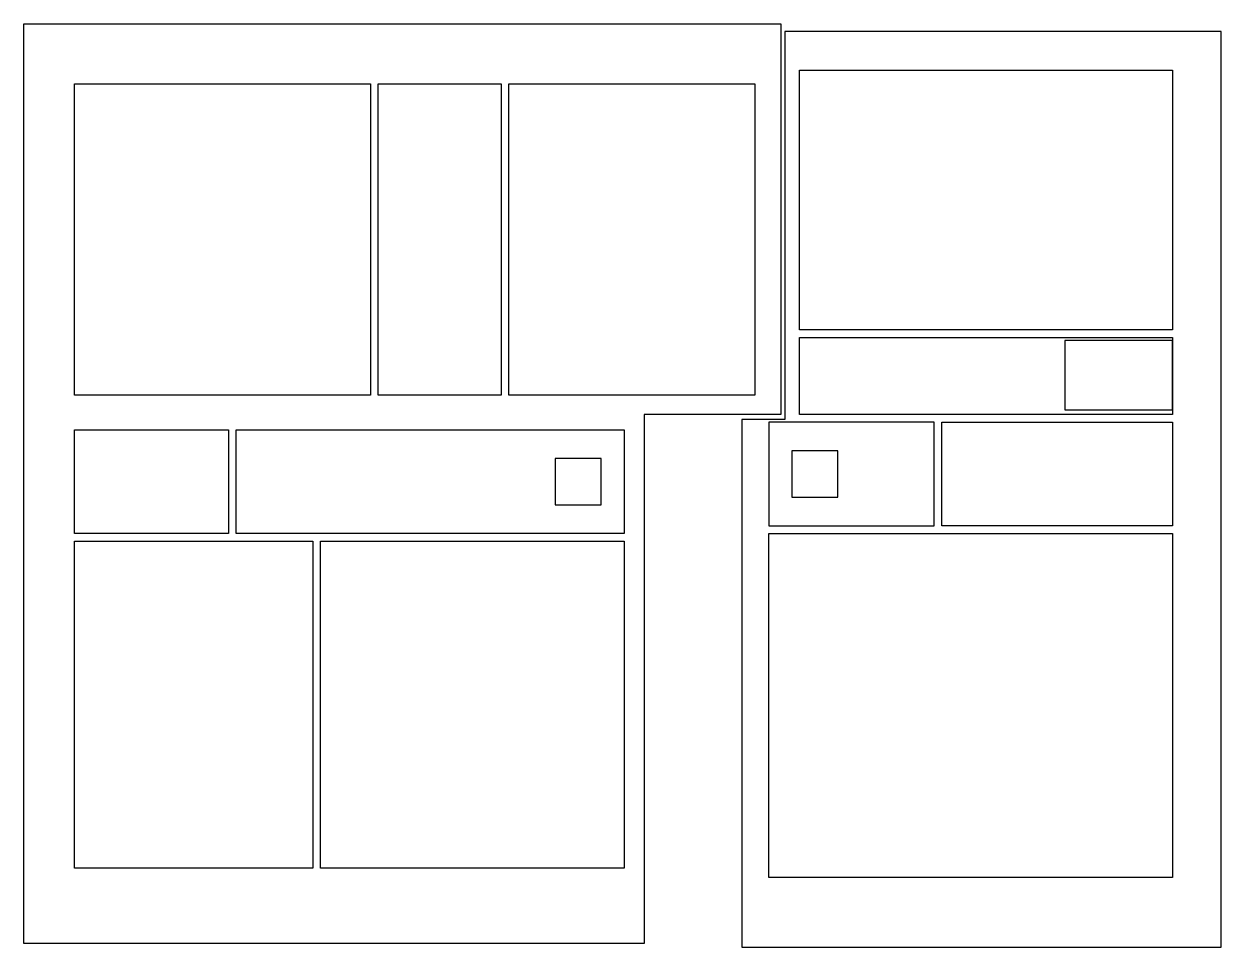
# Model space of a CAD drawing. Header units: metres. Extents: x 253.7 to 269.2, y 66 to 78.
import ezdxf

# ---------------------------------------------------------------- set-up
doc = ezdxf.new("R2010")
doc.units = ezdxf.units.M
doc.layers.add('AREE LEONARDO', color=7, linetype='Continuous')

msp = doc.modelspace()

# ---------------------------------------------------------------- linework, layer by layer
at = {"layer": 'AREE LEONARDO', "color": 4, "lineweight": 30}
for points in [[(253.652, 77.961), (263.499, 77.961), (263.499, 72.881), (261.721, 72.881), (261.721, 66.004), (253.652, 66.004), (253.652, 77.961)], [(263.551, 77.863), (263.551, 72.818), (262.99, 72.818), (262.99, 65.957), (269.225, 65.957), (269.225, 77.863), (263.551, 77.863)]]:
    msp.add_lwpolyline(points, close=True, dxfattribs=at)
at = {"layer": 'AREE LEONARDO', "color": 5, "lineweight": 30}
for points in [[(263.741, 77.359), (268.591, 77.359), (268.591, 73.984), (263.741, 73.984)], [(254.311, 77.184), (258.161, 77.184), (258.161, 73.134), (254.311, 73.134)], [(259.961, 77.184), (263.161, 77.184), (263.161, 73.134), (259.961, 73.134)], [(263.741, 73.884), (268.591, 73.884), (268.591, 72.884), (263.741, 72.884)], [(256.411, 72.684), (261.461, 72.684), (261.461, 71.334), (256.411, 71.334)], [(263.341, 71.334), (268.591, 71.334), (268.591, 66.859), (263.341, 66.859)], [(254.311, 71.234), (257.411, 71.234), (257.411, 66.984), (254.311, 66.984)], [(257.511, 71.234), (261.461, 71.234), (261.461, 66.984), (257.511, 66.984)]]:
    msp.add_lwpolyline(points, close=True, dxfattribs=at)
at = {"layer": 'AREE LEONARDO', "color": 3, "lineweight": 30}
for points in [[(258.261, 77.184), (259.861, 77.184), (259.861, 73.134), (258.261, 73.134)], [(265.591, 72.784), (268.591, 72.784), (268.591, 71.434), (265.591, 71.434)]]:
    msp.add_lwpolyline(points, close=True, dxfattribs=at)
at = {"layer": 'AREE LEONARDO', "color": 2, "lineweight": 30}
msp.add_lwpolyline([(267.191, 72.944), (268.591, 72.944), (268.591, 73.844), (267.191, 73.844)], close=True, dxfattribs=at)
at = {"layer": 'AREE LEONARDO', "color": 6, "lineweight": 30}
for points in [[(263.341, 71.434), (265.491, 71.434), (265.491, 72.784), (263.341, 72.784)], [(254.311, 72.684), (256.311, 72.684), (256.311, 71.334), (254.311, 71.334)]]:
    msp.add_lwpolyline(points, close=True, dxfattribs=at)
at = {"layer": 'AREE LEONARDO', "color": 1, "lineweight": 30}
for points in [[(260.561, 71.709), (261.161, 71.709), (261.161, 72.309), (260.561, 72.309)], [(263.641, 71.809), (264.241, 71.809), (264.241, 72.409), (263.641, 72.409)]]:
    msp.add_lwpolyline(points, close=True, dxfattribs=at)

doc.saveas('drawing.dxf')
